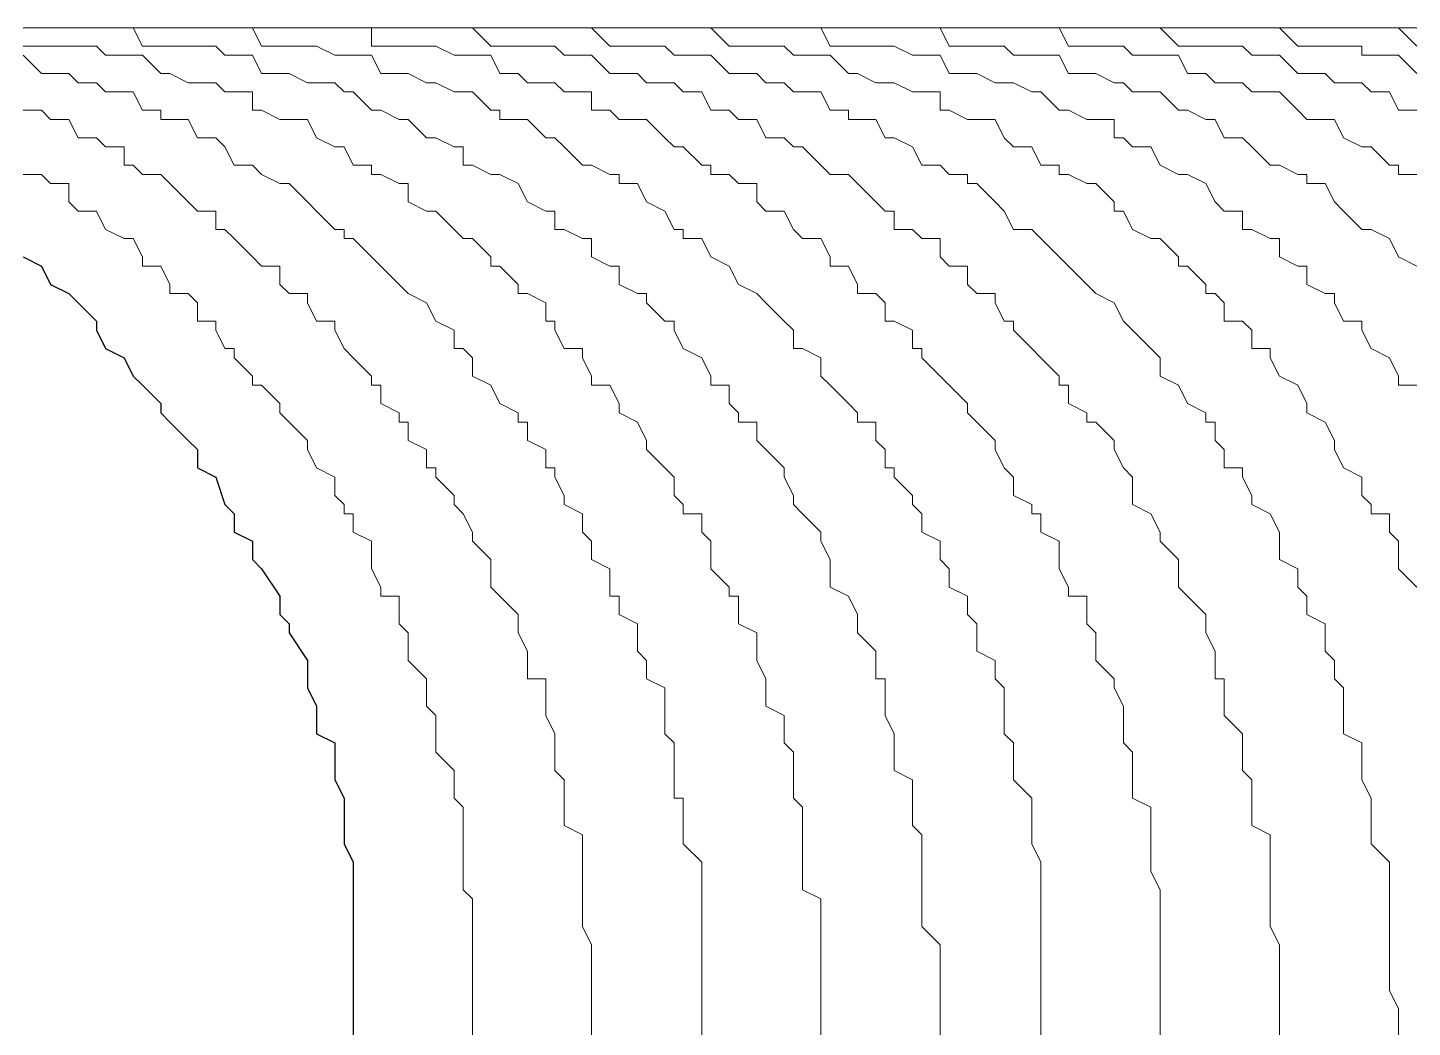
# Model space of a CAD drawing. Header units: millimetres. Extents: x 37084 to 180780, y -153145 to -16322.
# Drawn here: x 70329.1 to 70643.2, y -115158.1 to -114931.3 of the extents above; entities that cross this region are included whole.
import ezdxf

# ---------------------------------------------------------------- set-up
doc = ezdxf.new("R2010")
doc.units = ezdxf.units.MM
doc.header["$MEASUREMENT"] = 0
doc.linetypes.add('CONTINU', pattern=[0])
doc.layers.add('00', color=5, linetype='Continuous', lineweight=9)

# ---------------------------------------------------------------- blocks, each defined once
blk = doc.blocks.new('MBA')
at = {"color": 0, "linetype": 'ByBlock', "lineweight": 25}
blk.add_lwpolyline([(1952689.38, 286905.09), (1952693.54, 286903.01), (1952695.62, 286898.85), (1952699.78, 286896.77), (1952701.86, 286894.69), (1952706.02, 286890.53), (1952706.02, 286888.45), (1952708.1, 286884.29), (1952712.27, 286882.21), (1952714.35, 286878.05), (1952716.43, 286875.97), (1952720.59, 286871.81), (1952720.59, 286869.73), (1952722.67, 286867.65), (1952726.83, 286863.49), (1952728.91, 286861.41), (1952728.91, 286857.24), (1952733.07, 286855.16), (1952735.15, 286848.92), (1952737.23, 286846.84), (1952737.23, 286842.68), (1952741.39, 286840.6), (1952741.39, 286836.44), (1952743.47, 286834.36), (1952747.63, 286828.12), (1952747.63, 286823.96), (1952749.71, 286821.88), (1952749.71, 286819.8), (1952753.87, 286813.56), (1952753.87, 286809.4), (1952753.87, 286807.32), (1952755.95, 286803.16), (1952755.95, 286796.92), (1952760.11, 286794.84), (1952760.11, 286792.76), (1952760.11, 286786.52), (1952762.19, 286782.36), (1952762.19, 286780.28), (1952762.19, 286774.04), (1952762.19, 286771.96), (1952764.27, 286767.8), (1952764.27, 286765.72), (1952764.27, 286759.48), (1952764.27, 286755.32), (1952764.27, 286753.24), (1952764.27, 286747), (1952764.27, 286744.92), (1952764.27, 286740.76), (1952764.27, 286734.52), (1952764.27, 286732.44), (1952764.27, 286728.27)], dxfattribs=at)
at = {"color": 0, "linetype": 'ByBlock', "lineweight": 13}
for points in [[(1952689.38, 286923.81), (1952693.54, 286923.81), (1952695.62, 286921.73), (1952699.78, 286921.73), (1952699.78, 286917.57), (1952701.86, 286915.49), (1952706.02, 286915.49), (1952708.1, 286911.33), (1952712.27, 286909.25), (1952714.35, 286909.25), (1952716.43, 286905.09), (1952716.43, 286903.01), (1952720.59, 286903.01), (1952722.67, 286898.85), (1952722.67, 286896.77), (1952726.83, 286896.77), (1952728.91, 286894.69), (1952728.91, 286890.53), (1952733.07, 286890.53), (1952733.07, 286888.45), (1952735.15, 286884.29), (1952737.23, 286884.29), (1952737.23, 286882.21), (1952741.39, 286878.05), (1952741.39, 286875.97), (1952743.47, 286875.97), (1952747.63, 286871.81), (1952747.63, 286869.73), (1952749.71, 286867.65), (1952753.87, 286863.49), (1952753.87, 286861.41), (1952755.95, 286857.24), (1952760.11, 286855.16), (1952760.11, 286851), (1952762.19, 286848.92), (1952762.19, 286846.84), (1952764.27, 286846.84), (1952764.27, 286842.68), (1952768.43, 286840.6), (1952768.43, 286836.44), (1952768.43, 286834.36), (1952770.51, 286830.2), (1952770.51, 286828.12), (1952774.67, 286828.12), (1952774.67, 286823.96), (1952774.67, 286821.88), (1952776.75, 286819.8), (1952776.75, 286815.64), (1952776.75, 286813.56), (1952780.91, 286809.4), (1952780.91, 286807.32), (1952780.91, 286803.16), (1952782.99, 286801.08), (1952782.99, 286796.92), (1952782.99, 286794.84), (1952782.99, 286792.76), (1952787.15, 286788.6), (1952787.15, 286786.52), (1952787.15, 286782.36), (1952789.23, 286780.28), (1952789.23, 286776.12), (1952789.23, 286774.04), (1952789.23, 286771.96), (1952789.23, 286767.8), (1952789.23, 286765.72), (1952789.23, 286761.56), (1952791.31, 286759.48), (1952791.31, 286755.32), (1952791.31, 286753.24), (1952791.31, 286749.08), (1952791.31, 286747), (1952791.31, 286744.92), (1952791.31, 286740.76), (1952791.31, 286738.68), (1952791.31, 286734.52), (1952791.31, 286732.44), (1952791.31, 286728.27)], [(1952689.38, 286938.37), (1952693.54, 286938.37), (1952695.62, 286936.29), (1952699.78, 286936.29), (1952701.86, 286932.13), (1952706.02, 286932.13), (1952708.1, 286930.05), (1952712.27, 286930.05), (1952712.27, 286925.89), (1952714.35, 286925.89), (1952716.43, 286923.81), (1952720.59, 286923.81), (1952722.67, 286921.73), (1952726.83, 286917.57), (1952728.91, 286915.49), (1952733.07, 286915.49), (1952733.07, 286911.33), (1952735.15, 286911.33), (1952737.23, 286909.25), (1952741.39, 286905.09), (1952743.47, 286903.01), (1952747.63, 286903.01), (1952747.63, 286898.85), (1952749.71, 286896.77), (1952753.87, 286896.77), (1952753.87, 286894.69), (1952755.95, 286890.53), (1952760.11, 286890.53), (1952760.11, 286888.45), (1952762.19, 286884.29), (1952764.27, 286882.21), (1952768.43, 286878.05), (1952768.43, 286875.97), (1952770.51, 286875.97), (1952770.51, 286871.81), (1952774.67, 286869.73), (1952774.67, 286867.65), (1952776.75, 286867.65), (1952776.75, 286863.49), (1952780.91, 286861.41), (1952780.91, 286857.24), (1952782.99, 286857.24), (1952782.99, 286855.16), (1952787.15, 286851), (1952787.15, 286848.92), (1952789.23, 286846.84), (1952791.31, 286842.68), (1952791.31, 286840.6), (1952795.47, 286836.44), (1952795.47, 286834.36), (1952795.47, 286830.2), (1952797.55, 286828.12), (1952801.71, 286823.96), (1952801.71, 286821.88), (1952801.71, 286819.8), (1952803.79, 286815.64), (1952803.79, 286813.56), (1952803.79, 286809.4), (1952807.95, 286809.4), (1952807.95, 286807.32), (1952807.95, 286803.16), (1952807.95, 286801.08), (1952810.03, 286796.92), (1952810.03, 286794.84), (1952810.03, 286792.76), (1952810.03, 286788.6), (1952812.11, 286786.52), (1952812.11, 286782.36), (1952812.11, 286780.28), (1952812.11, 286776.12), (1952816.27, 286774.04), (1952816.27, 286771.96), (1952816.27, 286767.8), (1952816.27, 286765.72), (1952816.27, 286761.56), (1952816.27, 286759.48), (1952816.27, 286755.32), (1952816.27, 286753.24), (1952818.35, 286749.08), (1952818.35, 286747), (1952818.35, 286744.92), (1952818.35, 286740.76), (1952818.35, 286738.68), (1952818.35, 286734.52), (1952818.35, 286732.44), (1952818.35, 286728.27)], [(1952689.38, 286950.85), (1952693.54, 286946.69), (1952695.62, 286946.69), (1952699.78, 286946.69), (1952701.86, 286944.61), (1952706.02, 286944.61), (1952708.1, 286942.53), (1952712.27, 286942.53), (1952714.35, 286942.53), (1952716.43, 286938.37), (1952720.59, 286938.37), (1952720.59, 286936.29), (1952722.67, 286936.29), (1952726.83, 286936.29), (1952728.91, 286932.13), (1952733.07, 286932.13), (1952735.15, 286930.05), (1952737.23, 286925.89), (1952741.39, 286925.89), (1952743.47, 286923.81), (1952747.63, 286921.73), (1952749.71, 286921.73), (1952753.87, 286917.57), (1952755.95, 286915.49), (1952760.11, 286911.33), (1952762.19, 286911.33), (1952762.19, 286909.25), (1952764.27, 286909.25), (1952768.43, 286905.09), (1952770.51, 286903.01), (1952774.67, 286898.85), (1952776.75, 286896.77), (1952780.91, 286894.69), (1952782.99, 286890.53), (1952787.15, 286888.45), (1952787.15, 286884.29), (1952789.23, 286884.29), (1952791.31, 286882.21), (1952791.31, 286878.05), (1952795.47, 286875.97), (1952797.55, 286871.81), (1952801.71, 286869.73), (1952801.71, 286867.65), (1952803.79, 286867.65), (1952803.79, 286863.49), (1952807.95, 286861.41), (1952807.95, 286857.24), (1952810.03, 286857.24), (1952810.03, 286855.16), (1952812.11, 286851), (1952812.11, 286848.92), (1952816.27, 286846.84), (1952816.27, 286842.68), (1952818.35, 286840.6), (1952818.35, 286836.44), (1952822.51, 286834.36), (1952822.51, 286830.2), (1952822.51, 286828.12), (1952824.59, 286828.12), (1952824.59, 286823.96), (1952828.75, 286821.88), (1952828.75, 286819.8), (1952828.75, 286815.64), (1952830.83, 286813.56), (1952830.83, 286809.4), (1952834.99, 286807.32), (1952834.99, 286803.16), (1952834.99, 286801.08), (1952834.99, 286796.92), (1952837.07, 286794.84), (1952837.07, 286792.76), (1952837.07, 286788.6), (1952837.07, 286786.52), (1952837.07, 286782.36), (1952839.15, 286782.36), (1952839.15, 286780.28), (1952839.15, 286776.12), (1952839.15, 286774.04), (1952839.15, 286771.96), (1952843.32, 286767.8), (1952843.32, 286765.72), (1952843.32, 286761.56), (1952843.32, 286759.48), (1952843.32, 286755.32), (1952843.32, 286753.24), (1952843.32, 286749.08), (1952843.32, 286747), (1952843.32, 286744.92), (1952843.32, 286740.76), (1952843.32, 286738.68), (1952843.32, 286734.52), (1952843.32, 286732.44), (1952843.32, 286728.27)], [(1952689.38, 286952.93), (1952693.54, 286952.93), (1952695.62, 286952.93), (1952699.78, 286952.93), (1952701.86, 286952.93), (1952706.02, 286952.93), (1952708.1, 286950.85), (1952712.27, 286950.85), (1952714.35, 286950.85), (1952716.43, 286950.85), (1952720.59, 286946.69), (1952722.67, 286946.69), (1952726.83, 286944.61), (1952728.91, 286944.61), (1952733.07, 286944.61), (1952735.15, 286942.53), (1952737.23, 286942.53), (1952741.39, 286942.53), (1952741.39, 286938.37), (1952743.47, 286938.37), (1952747.63, 286936.29), (1952749.71, 286936.29), (1952753.87, 286936.29), (1952755.95, 286932.13), (1952760.11, 286930.05), (1952762.19, 286930.05), (1952764.27, 286925.89), (1952768.43, 286925.89), (1952768.43, 286923.81), (1952770.51, 286923.81), (1952774.67, 286921.73), (1952776.75, 286921.73), (1952776.75, 286917.57), (1952780.91, 286915.49), (1952782.99, 286915.49), (1952787.15, 286911.33), (1952789.23, 286909.25), (1952791.31, 286909.25), (1952795.47, 286905.09), (1952795.47, 286903.01), (1952797.55, 286903.01), (1952801.71, 286898.85), (1952801.71, 286896.77), (1952803.79, 286896.77), (1952807.95, 286894.69), (1952807.95, 286890.53), (1952810.03, 286890.53), (1952810.03, 286888.45), (1952812.11, 286884.29), (1952816.27, 286884.29), (1952816.27, 286882.21), (1952818.35, 286878.05), (1952818.35, 286875.97), (1952822.51, 286875.97), (1952824.59, 286871.81), (1952824.59, 286869.73), (1952828.75, 286867.65), (1952830.83, 286863.49), (1952830.83, 286861.41), (1952834.99, 286857.24), (1952837.07, 286855.16), (1952837.07, 286851), (1952839.15, 286848.92), (1952839.15, 286846.84), (1952843.32, 286846.84), (1952843.32, 286842.68), (1952845.4, 286840.6), (1952845.4, 286836.44), (1952845.4, 286834.36), (1952849.56, 286830.2), (1952849.56, 286828.12), (1952851.64, 286828.12), (1952851.64, 286823.96), (1952851.64, 286821.88), (1952855.8, 286819.8), (1952855.8, 286815.64), (1952855.8, 286813.56), (1952857.88, 286809.4), (1952857.88, 286807.32), (1952857.88, 286803.16), (1952862.04, 286801.08), (1952862.04, 286796.92), (1952862.04, 286794.84), (1952864.12, 286792.76), (1952864.12, 286788.6), (1952864.12, 286786.52), (1952864.12, 286782.36), (1952866.2, 286780.28), (1952866.2, 286776.12), (1952866.2, 286774.04), (1952866.2, 286771.96), (1952866.2, 286767.8), (1952866.2, 286765.72), (1952866.2, 286761.56), (1952870.36, 286759.48), (1952870.36, 286755.32), (1952870.36, 286753.24), (1952870.36, 286749.08), (1952870.36, 286747), (1952870.36, 286744.92), (1952870.36, 286740.76), (1952870.36, 286738.68), (1952870.36, 286734.52), (1952870.36, 286732.44), (1952870.36, 286728.27)], [(1952689.38, 286957.09), (1952693.54, 286957.09), (1952695.62, 286957.09), (1952699.78, 286957.09), (1952701.86, 286957.09), (1952706.02, 286957.09), (1952708.1, 286957.09), (1952712.27, 286957.09), (1952714.35, 286957.09), (1952716.43, 286952.93), (1952720.59, 286952.93), (1952722.67, 286952.93), (1952726.83, 286952.93), (1952728.91, 286952.93), (1952733.07, 286952.93), (1952735.15, 286950.85), (1952737.23, 286950.85), (1952741.39, 286950.85), (1952743.47, 286946.69), (1952747.63, 286946.69), (1952749.71, 286946.69), (1952753.87, 286944.61), (1952755.95, 286944.61), (1952760.11, 286944.61), (1952762.19, 286942.53), (1952764.27, 286942.53), (1952768.43, 286938.37), (1952770.51, 286938.37), (1952774.67, 286936.29), (1952776.75, 286936.29), (1952780.91, 286932.13), (1952782.99, 286932.13), (1952787.15, 286930.05), (1952789.23, 286930.05), (1952789.23, 286925.89), (1952791.31, 286925.89), (1952795.47, 286923.81), (1952797.55, 286923.81), (1952801.71, 286921.73), (1952803.79, 286917.57), (1952807.95, 286915.49), (1952810.03, 286915.49), (1952810.03, 286911.33), (1952812.11, 286911.33), (1952816.27, 286909.25), (1952818.35, 286909.25), (1952818.35, 286905.09), (1952822.51, 286903.01), (1952824.59, 286903.01), (1952824.59, 286898.85), (1952828.75, 286896.77), (1952830.83, 286896.77), (1952830.83, 286894.69), (1952834.99, 286890.53), (1952837.07, 286890.53), (1952837.07, 286888.45), (1952839.15, 286884.29), (1952843.32, 286882.21), (1952845.4, 286878.05), (1952845.4, 286875.97), (1952849.56, 286875.97), (1952849.56, 286871.81), (1952851.64, 286869.73), (1952851.64, 286867.65), (1952855.8, 286867.65), (1952855.8, 286863.49), (1952857.88, 286861.41), (1952862.04, 286857.24), (1952862.04, 286855.16), (1952864.12, 286851), (1952864.12, 286848.92), (1952866.2, 286846.84), (1952870.36, 286842.68), (1952870.36, 286840.6), (1952872.44, 286836.44), (1952872.44, 286834.36), (1952872.44, 286830.2), (1952876.6, 286828.12), (1952878.68, 286823.96), (1952878.68, 286821.88), (1952878.68, 286819.8), (1952882.84, 286815.64), (1952882.84, 286813.56), (1952882.84, 286809.4), (1952884.92, 286809.4), (1952884.92, 286807.32), (1952884.92, 286803.16), (1952884.92, 286801.08), (1952887, 286796.92), (1952887, 286794.84), (1952887, 286792.76), (1952887, 286788.6), (1952891.16, 286786.52), (1952891.16, 286782.36), (1952891.16, 286780.28), (1952891.16, 286776.12), (1952893.24, 286774.04), (1952893.24, 286771.96), (1952893.24, 286767.8), (1952893.24, 286765.72), (1952893.24, 286761.56), (1952893.24, 286759.48), (1952893.24, 286755.32), (1952893.24, 286753.24), (1952897.4, 286749.08), (1952897.4, 286747), (1952897.4, 286744.92), (1952897.4, 286740.76), (1952897.4, 286738.68), (1952897.4, 286734.52), (1952897.4, 286732.44), (1952897.4, 286728.27)], [(1952695.62, 286957.09), (1952699.78, 286957.09), (1952701.86, 286957.09), (1952706.02, 286957.09), (1952708.1, 286957.09), (1952712.27, 286957.09), (1952714.35, 286957.09), (1952716.43, 286957.09), (1952720.59, 286957.09), (1952722.67, 286957.09), (1952726.83, 286957.09), (1952728.91, 286957.09), (1952733.07, 286957.09), (1952735.15, 286957.09), (1952737.23, 286957.09), (1952741.39, 286957.09), (1952743.47, 286952.93), (1952747.63, 286952.93), (1952749.71, 286952.93), (1952753.87, 286952.93), (1952755.95, 286952.93), (1952760.11, 286950.85), (1952762.19, 286950.85), (1952764.27, 286950.85), (1952768.43, 286950.85), (1952770.51, 286946.69), (1952774.67, 286946.69), (1952776.75, 286946.69), (1952780.91, 286944.61), (1952782.99, 286944.61), (1952787.15, 286942.53), (1952789.23, 286942.53), (1952791.31, 286942.53), (1952795.47, 286938.37), (1952797.55, 286938.37), (1952797.55, 286936.29), (1952801.71, 286936.29), (1952803.79, 286936.29), (1952807.95, 286932.13), (1952810.03, 286932.13), (1952812.11, 286930.05), (1952816.27, 286925.89), (1952818.35, 286925.89), (1952822.51, 286923.81), (1952824.59, 286923.81), (1952824.59, 286921.73), (1952828.75, 286921.73), (1952830.83, 286917.57), (1952834.99, 286915.49), (1952837.07, 286911.33), (1952839.15, 286911.33), (1952839.15, 286909.25), (1952843.32, 286909.25), (1952845.4, 286905.09), (1952849.56, 286903.01), (1952851.64, 286898.85), (1952855.8, 286896.77), (1952857.88, 286894.69), (1952862.04, 286890.53), (1952864.12, 286888.45), (1952864.12, 286884.29), (1952866.2, 286884.29), (1952870.36, 286882.21), (1952870.36, 286878.05), (1952872.44, 286875.97), (1952876.6, 286871.81), (1952878.68, 286869.73), (1952878.68, 286867.65), (1952882.84, 286867.65), (1952882.84, 286863.49), (1952884.92, 286861.41), (1952884.92, 286857.24), (1952887, 286857.24), (1952887, 286855.16), (1952891.16, 286851), (1952891.16, 286848.92), (1952893.24, 286846.84), (1952893.24, 286842.68), (1952897.4, 286840.6), (1952897.4, 286836.44), (1952899.48, 286834.36), (1952899.48, 286830.2), (1952903.64, 286828.12), (1952903.64, 286823.96), (1952905.72, 286821.88), (1952905.72, 286819.8), (1952905.72, 286815.64), (1952909.88, 286813.56), (1952909.88, 286809.4), (1952911.96, 286807.32), (1952911.96, 286803.16), (1952911.96, 286801.08), (1952911.96, 286796.92), (1952914.04, 286794.84), (1952914.04, 286792.76), (1952914.04, 286788.6), (1952914.04, 286786.52), (1952918.2, 286782.36), (1952918.2, 286780.28), (1952918.2, 286776.12), (1952918.2, 286774.04), (1952918.2, 286771.96), (1952920.28, 286767.8), (1952920.28, 286765.72), (1952920.28, 286761.56), (1952920.28, 286759.48), (1952920.28, 286755.32), (1952920.28, 286753.24), (1952920.28, 286749.08), (1952920.28, 286747), (1952920.28, 286744.92), (1952920.28, 286740.76), (1952920.28, 286738.68), (1952920.28, 286734.52), (1952920.28, 286732.44), (1952920.28, 286728.27)], [(1952722.67, 286957.09), (1952726.83, 286957.09), (1952728.91, 286957.09), (1952733.07, 286957.09), (1952735.15, 286957.09), (1952737.23, 286957.09), (1952741.39, 286957.09), (1952743.47, 286957.09), (1952747.63, 286957.09), (1952749.71, 286957.09), (1952753.87, 286957.09), (1952755.95, 286957.09), (1952760.11, 286957.09), (1952762.19, 286957.09), (1952764.27, 286957.09), (1952768.43, 286957.09), (1952768.43, 286952.93), (1952770.51, 286952.93), (1952774.67, 286952.93), (1952776.75, 286952.93), (1952780.91, 286952.93), (1952782.99, 286952.93), (1952787.15, 286950.85), (1952789.23, 286950.85), (1952791.31, 286950.85), (1952795.47, 286950.85), (1952797.55, 286946.69), (1952801.71, 286946.69), (1952803.79, 286944.61), (1952807.95, 286944.61), (1952810.03, 286944.61), (1952812.11, 286942.53), (1952816.27, 286942.53), (1952818.35, 286942.53), (1952818.35, 286938.37), (1952822.51, 286938.37), (1952824.59, 286936.29), (1952828.75, 286936.29), (1952830.83, 286936.29), (1952834.99, 286932.13), (1952837.07, 286930.05), (1952839.15, 286930.05), (1952843.32, 286925.89), (1952845.4, 286925.89), (1952845.4, 286923.81), (1952849.56, 286923.81), (1952851.64, 286921.73), (1952855.8, 286921.73), (1952855.8, 286917.57), (1952857.88, 286915.49), (1952862.04, 286915.49), (1952864.12, 286911.33), (1952866.2, 286909.25), (1952870.36, 286909.25), (1952872.44, 286905.09), (1952872.44, 286903.01), (1952876.6, 286903.01), (1952878.68, 286898.85), (1952878.68, 286896.77), (1952882.84, 286896.77), (1952884.92, 286894.69), (1952884.92, 286890.53), (1952887, 286890.53), (1952891.16, 286888.45), (1952891.16, 286884.29), (1952893.24, 286884.29), (1952893.24, 286882.21), (1952897.4, 286878.05), (1952899.48, 286875.97), (1952903.64, 286871.81), (1952903.64, 286869.73), (1952905.72, 286867.65), (1952909.88, 286863.49), (1952909.88, 286861.41), (1952911.96, 286857.24), (1952914.04, 286855.16), (1952914.04, 286851), (1952918.2, 286848.92), (1952918.2, 286846.84), (1952920.28, 286846.84), (1952920.28, 286842.68), (1952924.44, 286840.6), (1952924.44, 286836.44), (1952924.44, 286834.36), (1952926.52, 286830.2), (1952926.52, 286828.12), (1952930.68, 286828.12), (1952930.68, 286823.96), (1952930.68, 286821.88), (1952932.76, 286819.8), (1952932.76, 286815.64), (1952932.76, 286813.56), (1952936.92, 286809.4), (1952936.92, 286807.32), (1952939, 286803.16), (1952939, 286801.08), (1952939, 286796.92), (1952939, 286794.84), (1952941.08, 286792.76), (1952941.08, 286788.6), (1952941.08, 286786.52), (1952941.08, 286782.36), (1952945.24, 286780.28), (1952945.24, 286776.12), (1952945.24, 286774.04), (1952945.24, 286771.96), (1952945.24, 286767.8), (1952945.24, 286765.72), (1952947.32, 286761.56), (1952947.32, 286759.48), (1952947.32, 286755.32), (1952947.32, 286753.24), (1952947.32, 286749.08), (1952947.32, 286747), (1952947.32, 286744.92), (1952947.32, 286740.76), (1952947.32, 286738.68), (1952947.32, 286734.52), (1952947.32, 286732.44), (1952947.32, 286728.27)], [(1952747.63, 286957.09), (1952749.71, 286957.09), (1952753.87, 286957.09), (1952755.95, 286957.09), (1952760.11, 286957.09), (1952762.19, 286957.09), (1952764.27, 286957.09), (1952768.43, 286957.09), (1952770.51, 286957.09), (1952774.67, 286957.09), (1952776.75, 286957.09), (1952780.91, 286957.09), (1952782.99, 286957.09), (1952787.15, 286957.09), (1952789.23, 286957.09), (1952791.31, 286957.09), (1952795.47, 286952.93), (1952797.55, 286952.93), (1952801.71, 286952.93), (1952803.79, 286952.93), (1952807.95, 286952.93), (1952810.03, 286952.93), (1952812.11, 286950.85), (1952816.27, 286950.85), (1952818.35, 286950.85), (1952822.51, 286946.69), (1952824.59, 286946.69), (1952828.75, 286946.69), (1952830.83, 286944.61), (1952834.99, 286944.61), (1952837.07, 286944.61), (1952839.15, 286942.53), (1952843.32, 286942.53), (1952845.4, 286938.37), (1952849.56, 286938.37), (1952851.64, 286936.29), (1952855.8, 286936.29), (1952857.88, 286932.13), (1952862.04, 286932.13), (1952864.12, 286930.05), (1952866.2, 286930.05), (1952870.36, 286925.89), (1952872.44, 286923.81), (1952876.6, 286923.81), (1952878.68, 286921.73), (1952882.84, 286917.57), (1952884.92, 286915.49), (1952887, 286915.49), (1952887, 286911.33), (1952891.16, 286911.33), (1952893.24, 286909.25), (1952897.4, 286909.25), (1952897.4, 286905.09), (1952899.48, 286903.01), (1952903.64, 286903.01), (1952903.64, 286898.85), (1952905.72, 286896.77), (1952909.88, 286896.77), (1952909.88, 286894.69), (1952911.96, 286890.53), (1952914.04, 286890.53), (1952914.04, 286888.45), (1952918.2, 286884.29), (1952920.28, 286882.21), (1952924.44, 286878.05), (1952924.44, 286875.97), (1952926.52, 286875.97), (1952926.52, 286871.81), (1952930.68, 286869.73), (1952930.68, 286867.65), (1952932.76, 286867.65), (1952936.92, 286863.49), (1952936.92, 286861.41), (1952939, 286857.24), (1952941.08, 286855.16), (1952941.08, 286851), (1952941.08, 286848.92), (1952945.24, 286846.84), (1952947.32, 286842.68), (1952947.32, 286840.6), (1952951.48, 286836.44), (1952951.48, 286834.36), (1952951.48, 286830.2), (1952953.56, 286828.12), (1952957.72, 286823.96), (1952957.72, 286821.88), (1952957.72, 286819.8), (1952959.8, 286815.64), (1952959.8, 286813.56), (1952959.8, 286809.4), (1952961.88, 286809.4), (1952961.88, 286807.32), (1952961.88, 286803.16), (1952961.88, 286801.08), (1952966.04, 286796.92), (1952966.04, 286794.84), (1952966.04, 286792.76), (1952966.04, 286788.6), (1952968.12, 286786.52), (1952968.12, 286782.36), (1952968.12, 286780.28), (1952968.12, 286776.12), (1952972.29, 286774.04), (1952972.29, 286771.96), (1952972.29, 286767.8), (1952972.29, 286765.72), (1952972.29, 286761.56), (1952972.29, 286759.48), (1952972.29, 286755.32), (1952972.29, 286753.24), (1952974.37, 286749.08), (1952974.37, 286747), (1952974.37, 286744.92), (1952974.37, 286740.76), (1952974.37, 286738.68), (1952974.37, 286734.52), (1952974.37, 286732.44), (1952974.37, 286728.27)], [(1952774.67, 286957.09), (1952776.75, 286957.09), (1952780.91, 286957.09), (1952782.99, 286957.09), (1952787.15, 286957.09), (1952789.23, 286957.09), (1952791.31, 286957.09), (1952795.47, 286957.09), (1952797.55, 286957.09), (1952801.71, 286957.09), (1952803.79, 286957.09), (1952807.95, 286957.09), (1952810.03, 286957.09), (1952812.11, 286957.09), (1952816.27, 286957.09), (1952818.35, 286957.09), (1952822.51, 286952.93), (1952824.59, 286952.93), (1952828.75, 286952.93), (1952830.83, 286952.93), (1952834.99, 286952.93), (1952837.07, 286950.85), (1952839.15, 286950.85), (1952843.32, 286950.85), (1952845.4, 286950.85), (1952849.56, 286946.69), (1952851.64, 286946.69), (1952855.8, 286946.69), (1952857.88, 286944.61), (1952862.04, 286944.61), (1952864.12, 286942.53), (1952866.2, 286942.53), (1952870.36, 286942.53), (1952872.44, 286938.37), (1952876.6, 286938.37), (1952876.6, 286936.29), (1952878.68, 286936.29), (1952882.84, 286936.29), (1952884.92, 286932.13), (1952887, 286932.13), (1952891.16, 286930.05), (1952893.24, 286925.89), (1952897.4, 286925.89), (1952899.48, 286923.81), (1952903.64, 286923.81), (1952903.64, 286921.73), (1952905.72, 286921.73), (1952909.88, 286917.57), (1952911.96, 286915.49), (1952914.04, 286911.33), (1952918.2, 286911.33), (1952920.28, 286909.25), (1952924.44, 286905.09), (1952926.52, 286903.01), (1952930.68, 286898.85), (1952932.76, 286896.77), (1952936.92, 286894.69), (1952939, 286890.53), (1952941.08, 286888.45), (1952945.24, 286884.29), (1952947.32, 286882.21), (1952947.32, 286878.05), (1952951.48, 286875.97), (1952953.56, 286871.81), (1952957.72, 286869.73), (1952957.72, 286867.65), (1952959.8, 286867.65), (1952959.8, 286863.49), (1952961.88, 286861.41), (1952961.88, 286857.24), (1952966.04, 286857.24), (1952966.04, 286855.16), (1952968.12, 286851), (1952968.12, 286848.92), (1952972.29, 286846.84), (1952974.37, 286842.68), (1952974.37, 286840.6), (1952974.37, 286836.44), (1952978.53, 286834.36), (1952978.53, 286830.2), (1952980.61, 286828.12), (1952980.61, 286823.96), (1952984.77, 286821.88), (1952984.77, 286819.8), (1952984.77, 286815.64), (1952986.85, 286813.56), (1952986.85, 286809.4), (1952988.93, 286807.32), (1952988.93, 286803.16), (1952988.93, 286801.08), (1952988.93, 286796.92), (1952993.09, 286794.84), (1952993.09, 286792.76), (1952993.09, 286788.6), (1952993.09, 286786.52), (1952995.17, 286782.36), (1952995.17, 286780.28), (1952995.17, 286776.12), (1952995.17, 286774.04), (1952995.17, 286771.96), (1952999.33, 286767.8), (1952999.33, 286765.72), (1952999.33, 286761.56), (1952999.33, 286759.48), (1952999.33, 286755.32), (1952999.33, 286753.24), (1952999.33, 286749.08), (1952999.33, 286747), (1952999.33, 286744.92), (1952999.33, 286740.76), (1952999.33, 286738.68), (1953001.41, 286734.52), (1953001.41, 286732.44), (1953001.41, 286728.27)], [(1952801.71, 286957.09), (1952803.79, 286957.09), (1952807.95, 286957.09), (1952810.03, 286957.09), (1952812.11, 286957.09), (1952816.27, 286957.09), (1952818.35, 286957.09), (1952822.51, 286957.09), (1952824.59, 286957.09), (1952828.75, 286957.09), (1952830.83, 286957.09), (1952834.99, 286957.09), (1952837.07, 286957.09), (1952839.15, 286957.09), (1952843.32, 286957.09), (1952845.4, 286957.09), (1952849.56, 286952.93), (1952851.64, 286952.93), (1952855.8, 286952.93), (1952857.88, 286952.93), (1952862.04, 286952.93), (1952864.12, 286950.85), (1952866.2, 286950.85), (1952870.36, 286950.85), (1952872.44, 286950.85), (1952876.6, 286946.69), (1952878.68, 286946.69), (1952882.84, 286944.61), (1952884.92, 286944.61), (1952887, 286944.61), (1952891.16, 286942.53), (1952893.24, 286942.53), (1952897.4, 286942.53), (1952897.4, 286938.37), (1952899.48, 286938.37), (1952903.64, 286936.29), (1952905.72, 286936.29), (1952909.88, 286936.29), (1952911.96, 286932.13), (1952914.04, 286930.05), (1952918.2, 286930.05), (1952920.28, 286925.89), (1952924.44, 286925.89), (1952924.44, 286923.81), (1952926.52, 286923.81), (1952930.68, 286921.73), (1952932.76, 286921.73), (1952936.92, 286917.57), (1952936.92, 286915.49), (1952939, 286915.49), (1952941.08, 286911.33), (1952945.24, 286909.25), (1952947.32, 286909.25), (1952951.48, 286905.09), (1952951.48, 286903.01), (1952953.56, 286903.01), (1952957.72, 286898.85), (1952957.72, 286896.77), (1952959.8, 286896.77), (1952961.88, 286894.69), (1952961.88, 286890.53), (1952966.04, 286890.53), (1952968.12, 286888.45), (1952968.12, 286884.29), (1952972.29, 286884.29), (1952972.29, 286882.21), (1952974.37, 286878.05), (1952978.53, 286875.97), (1952980.61, 286871.81), (1952980.61, 286869.73), (1952984.77, 286867.65), (1952986.85, 286863.49), (1952986.85, 286861.41), (1952988.93, 286857.24), (1952993.09, 286855.16), (1952993.09, 286851), (1952995.17, 286848.92), (1952995.17, 286846.84), (1952999.33, 286846.84), (1952999.33, 286842.68), (1953001.41, 286840.6), (1953001.41, 286836.44), (1953001.41, 286834.36), (1953005.57, 286830.2)], [(1952824.59, 286957.09), (1952828.75, 286957.09), (1952830.83, 286957.09), (1952834.99, 286957.09), (1952837.07, 286957.09), (1952839.15, 286957.09), (1952843.32, 286957.09), (1952845.4, 286957.09), (1952849.56, 286957.09), (1952851.64, 286957.09), (1952855.8, 286957.09), (1952857.88, 286957.09), (1952862.04, 286957.09), (1952864.12, 286957.09), (1952866.2, 286957.09), (1952870.36, 286957.09), (1952872.44, 286952.93), (1952876.6, 286952.93), (1952878.68, 286952.93), (1952882.84, 286952.93), (1952884.92, 286952.93), (1952887, 286952.93), (1952891.16, 286950.85), (1952893.24, 286950.85), (1952897.4, 286950.85), (1952899.48, 286946.69), (1952903.64, 286946.69), (1952905.72, 286946.69), (1952909.88, 286944.61), (1952911.96, 286944.61), (1952914.04, 286944.61), (1952918.2, 286942.53), (1952920.28, 286942.53), (1952924.44, 286938.37), (1952926.52, 286938.37), (1952930.68, 286936.29), (1952932.76, 286936.29), (1952936.92, 286936.29), (1952936.92, 286932.13), (1952939, 286932.13), (1952941.08, 286930.05), (1952945.24, 286930.05), (1952947.32, 286925.89), (1952951.48, 286923.81), (1952953.56, 286923.81), (1952957.72, 286921.73), (1952959.8, 286917.57), (1952961.88, 286915.49), (1952966.04, 286915.49), (1952966.04, 286911.33), (1952968.12, 286911.33), (1952972.29, 286909.25), (1952974.37, 286909.25), (1952974.37, 286905.09), (1952978.53, 286903.01), (1952980.61, 286903.01), (1952980.61, 286898.85), (1952984.77, 286896.77), (1952986.85, 286896.77), (1952986.85, 286894.69), (1952988.93, 286890.53), (1952993.09, 286890.53), (1952993.09, 286888.45), (1952995.17, 286884.29), (1952999.33, 286882.21), (1953001.41, 286878.05), (1953001.41, 286875.97), (1953005.57, 286875.97)], [(1952851.64, 286957.09), (1952855.8, 286957.09), (1952857.88, 286957.09), (1952862.04, 286957.09), (1952864.12, 286957.09), (1952866.2, 286957.09), (1952870.36, 286957.09), (1952872.44, 286957.09), (1952876.6, 286957.09), (1952878.68, 286957.09), (1952882.84, 286957.09), (1952884.92, 286957.09), (1952887, 286957.09), (1952891.16, 286957.09), (1952893.24, 286957.09), (1952897.4, 286957.09), (1952899.48, 286952.93), (1952903.64, 286952.93), (1952905.72, 286952.93), (1952909.88, 286952.93), (1952911.96, 286952.93), (1952914.04, 286950.85), (1952918.2, 286950.85), (1952920.28, 286950.85), (1952924.44, 286950.85), (1952926.52, 286946.69), (1952930.68, 286946.69), (1952932.76, 286946.69), (1952936.92, 286944.61), (1952939, 286944.61), (1952941.08, 286942.53), (1952945.24, 286942.53), (1952947.32, 286942.53), (1952951.48, 286938.37), (1952953.56, 286938.37), (1952957.72, 286936.29), (1952959.8, 286936.29), (1952961.88, 286932.13), (1952966.04, 286932.13), (1952968.12, 286930.05), (1952972.29, 286925.89), (1952974.37, 286925.89), (1952978.53, 286923.81), (1952980.61, 286923.81), (1952980.61, 286921.73), (1952984.77, 286921.73), (1952986.85, 286917.57), (1952988.93, 286915.49), (1952993.09, 286911.33), (1952995.17, 286911.33), (1952999.33, 286909.25), (1953001.41, 286905.09), (1953005.57, 286903.01)], [(1952878.68, 286957.09), (1952882.84, 286957.09), (1952884.92, 286957.09), (1952887, 286957.09), (1952891.16, 286957.09), (1952893.24, 286957.09), (1952897.4, 286957.09), (1952899.48, 286957.09), (1952903.64, 286957.09), (1952905.72, 286957.09), (1952909.88, 286957.09), (1952911.96, 286957.09), (1952914.04, 286957.09), (1952918.2, 286957.09), (1952920.28, 286957.09), (1952924.44, 286957.09), (1952926.52, 286952.93), (1952930.68, 286952.93), (1952932.76, 286952.93), (1952936.92, 286952.93), (1952939, 286952.93), (1952941.08, 286950.85), (1952945.24, 286950.85), (1952947.32, 286950.85), (1952951.48, 286950.85), (1952953.56, 286946.69), (1952957.72, 286946.69), (1952959.8, 286944.61), (1952961.88, 286944.61), (1952966.04, 286944.61), (1952968.12, 286942.53), (1952972.29, 286942.53), (1952974.37, 286942.53), (1952978.53, 286938.37), (1952980.61, 286936.29), (1952984.77, 286936.29), (1952986.85, 286936.29), (1952988.93, 286932.13), (1952993.09, 286930.05), (1952995.17, 286930.05), (1952999.33, 286925.89), (1953001.41, 286925.89), (1953001.41, 286923.81), (1953005.57, 286923.81)], [(1952903.64, 286957.09), (1952905.72, 286957.09), (1952909.88, 286957.09), (1952911.96, 286957.09), (1952914.04, 286957.09), (1952918.2, 286957.09), (1952920.28, 286957.09), (1952924.44, 286957.09), (1952926.52, 286957.09), (1952930.68, 286957.09), (1952932.76, 286957.09), (1952936.92, 286957.09), (1952939, 286957.09), (1952941.08, 286957.09), (1952945.24, 286957.09), (1952947.32, 286957.09), (1952951.48, 286952.93), (1952953.56, 286952.93), (1952957.72, 286952.93), (1952959.8, 286952.93), (1952961.88, 286952.93), (1952966.04, 286952.93), (1952968.12, 286950.85), (1952972.29, 286950.85), (1952974.37, 286950.85), (1952978.53, 286946.69), (1952980.61, 286946.69), (1952984.77, 286946.69), (1952986.85, 286944.61), (1952988.93, 286944.61), (1952993.09, 286944.61), (1952995.17, 286942.53), (1952999.33, 286942.53), (1953001.41, 286938.37), (1953005.57, 286938.37)], [(1952930.68, 286957.09), (1952932.76, 286957.09), (1952936.92, 286957.09), (1952939, 286957.09), (1952941.08, 286957.09), (1952945.24, 286957.09), (1952947.32, 286957.09), (1952951.48, 286957.09), (1952953.56, 286957.09), (1952957.72, 286957.09), (1952959.8, 286957.09), (1952961.88, 286957.09), (1952966.04, 286957.09), (1952968.12, 286957.09), (1952972.29, 286957.09), (1952974.37, 286957.09), (1952978.53, 286952.93), (1952980.61, 286952.93), (1952984.77, 286952.93), (1952986.85, 286952.93), (1952988.93, 286952.93), (1952993.09, 286952.93), (1952993.09, 286950.85), (1952995.17, 286950.85), (1952999.33, 286950.85), (1953001.41, 286950.85), (1953005.57, 286946.69)], [(1952957.72, 286957.09), (1952959.8, 286957.09), (1952961.88, 286957.09), (1952966.04, 286957.09), (1952968.12, 286957.09), (1952972.29, 286957.09), (1952974.37, 286957.09), (1952978.53, 286957.09), (1952980.61, 286957.09), (1952984.77, 286957.09), (1952986.85, 286957.09), (1952988.93, 286957.09), (1952993.09, 286957.09), (1952995.17, 286957.09), (1952999.33, 286957.09), (1953001.41, 286957.09), (1953005.57, 286952.93)], [(1952980.61, 286957.09), (1952984.77, 286957.09), (1952986.85, 286957.09), (1952988.93, 286957.09), (1952993.09, 286957.09), (1952995.17, 286957.09), (1952999.33, 286957.09), (1953001.41, 286957.09), (1953005.57, 286957.09)]]:
    blk.add_lwpolyline(points, dxfattribs=at)

msp = doc.modelspace()

# ---------------------------------------------------------------- block references
at = {"layer": '00', "linetype": 'CONTINU', "lineweight": 20}
msp.add_blockref('MBA', (-1882361.32, -401888.42, 0), dxfattribs=at)

doc.saveas('drawing.dxf')
